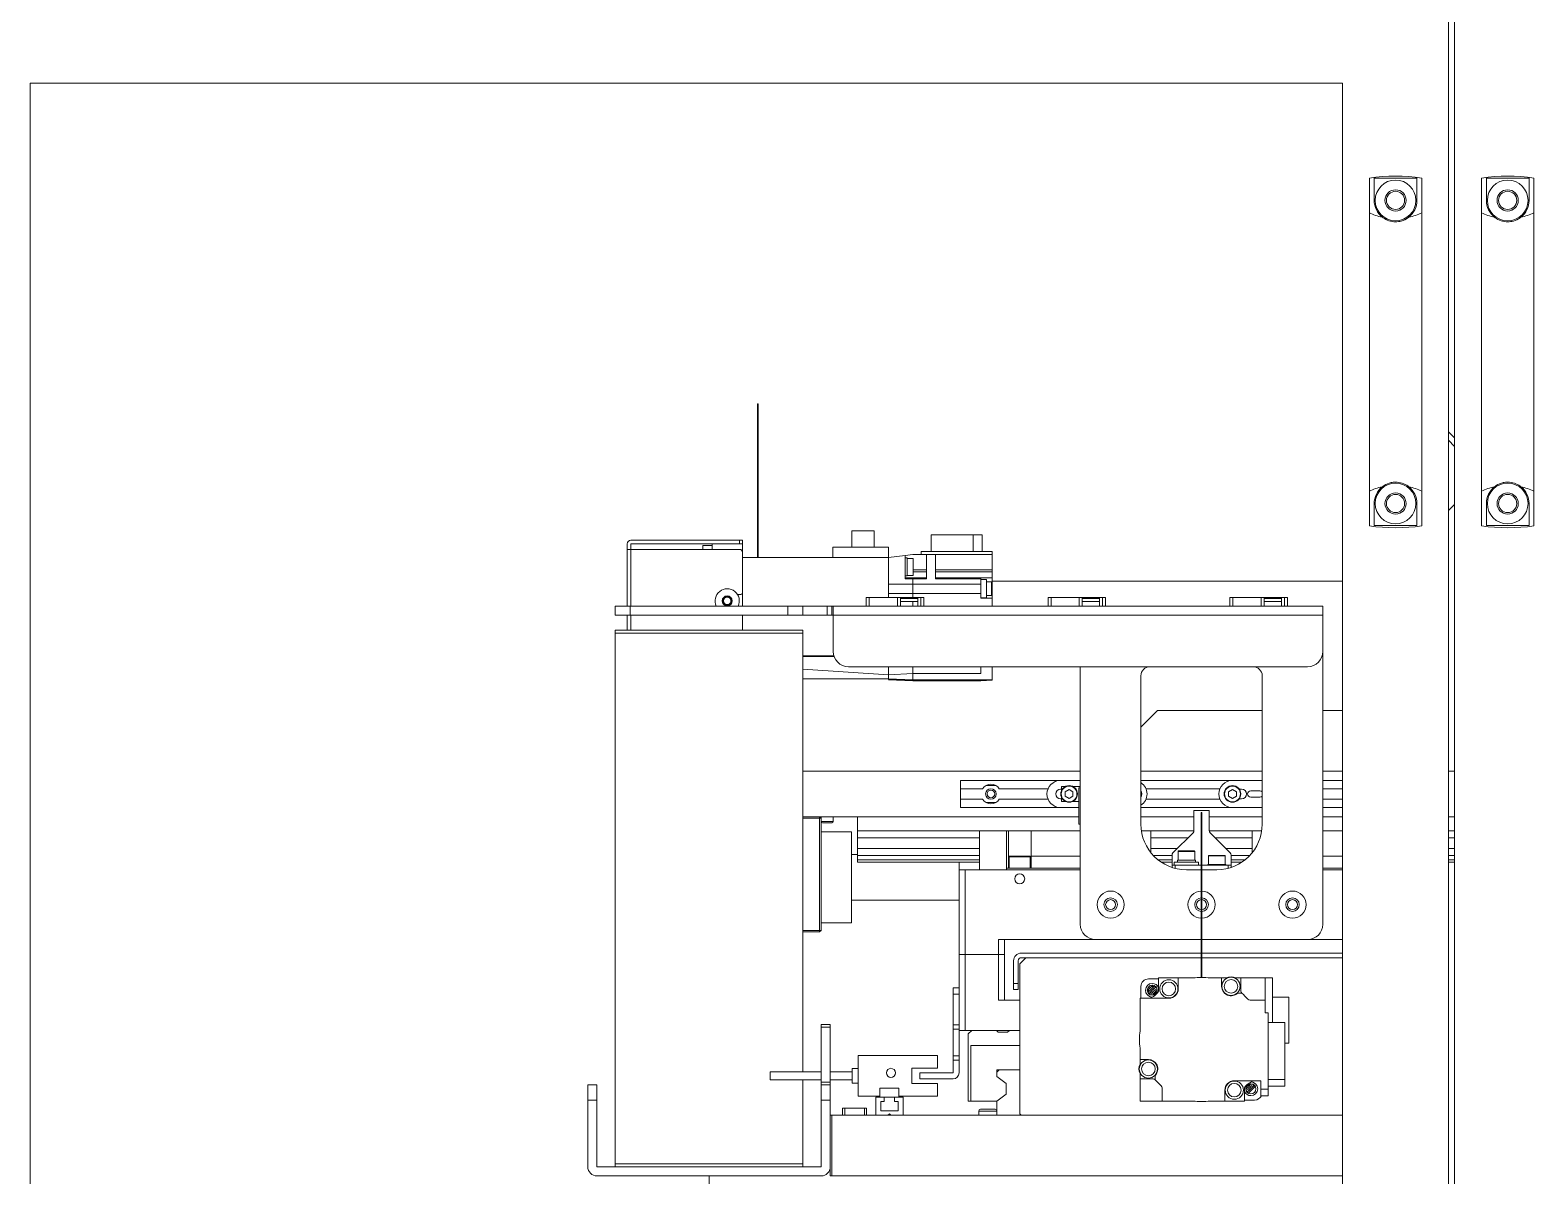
# Model space of a CAD drawing. Header units: millimetres. Extents: x 169 to 14583, y -399 to 10804.
# Drawn here: x 7627.3 to 8123.4, y 2200 to 2578 of the extents above; entities that cross this region are included whole.
import ezdxf

# ---------------------------------------------------------------- set-up
doc = ezdxf.new("R2010")
doc.units = ezdxf.units.MM
doc.header["$LTSCALE"] = 35

msp = doc.modelspace()

# ---------------------------------------------------------------- linework, layer by layer
at = {"color": 7, "linetype": 'Continuous', "lineweight": 18}
for p, q in [((8095.279, 1924.779), (8095.279, 3231.159)), ((8097.279, 3231.159), (8097.279, 1924.779)), ((7627.279, 2560.469), (8060.279, 2560.469)), ((7627.279, 2560.469), (7627.279, 1956.779)), ((8060.279, 1956.779), (8060.279, 2560.469)), ((8069.129, 2517.697), (8069.129, 2529.13)), ((8070.729, 2529.079), (8084.829, 2529.079)), ((8070.729, 2529.079), (8070.729, 2521.779)), ((8084.829, 2521.779), (8084.829, 2529.079)), ((8086.429, 2529.13), (8086.429, 2517.697)), ((8106.129, 2517.697), (8106.129, 2529.13)), ((8107.729, 2529.079), (8121.829, 2529.079)), ((8107.729, 2529.079), (8107.729, 2521.779)), ((8121.829, 2521.779), (8121.829, 2529.079)), ((8123.429, 2529.13), (8123.429, 2517.697)), ((8069.129, 2425.861), (8069.129, 2517.697)), ((8086.429, 2425.861), (8086.429, 2517.697)), ((8106.129, 2425.861), (8106.129, 2517.697)), ((8123.429, 2425.861), (8123.429, 2517.697)), ((7867.279, 2454.659), (7867.479, 2454.659)), ((7867.279, 2454.159), (7867.279, 2454.659)), ((7867.479, 2454.159), (7867.279, 2454.159)), ((7867.279, 2454.159), (7867.279, 2438.402)), ((7867.479, 2454.659), (7867.479, 2454.159)), ((7867.479, 2454.159), (7867.479, 2438.402)), ((8097.279, 2443.459), (8095.279, 2445.459)), ((8095.279, 2442.631), (8097.279, 2440.631)), ((7867.279, 2438.402), (7867.479, 2438.402)), ((7867.279, 2438.048), (7867.279, 2438.402)), ((7867.479, 2438.048), (7867.279, 2438.048)), ((7867.279, 2438.048), (7867.279, 2410.992)), ((7867.479, 2438.402), (7867.479, 2438.048)), ((7867.479, 2438.048), (7867.479, 2410.992)), ((8069.129, 2414.428), (8069.129, 2425.861)), ((8070.729, 2421.779), (8070.729, 2414.479)), ((8084.829, 2414.479), (8084.829, 2421.779)), ((8086.429, 2425.861), (8086.429, 2414.428)), ((8097.279, 2421.459), (8095.279, 2419.459)), ((8106.129, 2414.428), (8106.129, 2425.861)), ((8107.729, 2421.779), (8107.729, 2414.479)), ((8121.829, 2414.479), (8121.829, 2421.779)), ((8123.429, 2425.861), (8123.429, 2414.428)), ((7898.354, 2412.764), (7905.804, 2412.764)), ((7898.354, 2407.364), (7898.354, 2412.764)), ((7905.804, 2412.764), (7905.804, 2407.364)), ((7924.579, 2405.964), (7924.579, 2411.464)), ((7924.579, 2411.464), (7938.406, 2411.464)), ((7938.406, 2405.964), (7938.406, 2411.464)), ((7938.406, 2411.464), (7941.379, 2411.464)), ((7941.379, 2411.464), (7941.379, 2405.964)), ((8070.729, 2414.479), (8084.829, 2414.479)), ((8107.729, 2414.479), (8121.829, 2414.479)), ((7824.279, 2406.659), (7824.279, 2408.459)), ((7824.279, 2387.959), (7824.279, 2406.659)), ((7824.279, 2406.659), (7825.479, 2406.659)), ((7825.479, 2409.659), (7861.279, 2409.659)), ((7825.479, 2408.459), (7861.279, 2408.459)), ((7825.479, 2408.459), (7825.479, 2406.659)), ((7825.479, 2406.659), (7861.279, 2406.659)), ((7825.479, 2406.659), (7825.479, 2387.959)), ((7849.279, 2407.964), (7852.279, 2407.964)), ((7849.279, 2406.659), (7849.279, 2407.964)), ((7852.279, 2406.659), (7852.279, 2408.459)), ((7861.279, 2408.459), (7861.279, 2409.659)), ((7861.279, 2409.659), (7862.279, 2409.659)), ((7861.879, 2408.459), (7861.279, 2408.459)), ((7861.879, 2408.459), (7862.279, 2408.459)), ((7862.279, 2406.459), (7861.879, 2406.459)), ((7862.279, 2409.659), (7862.279, 2408.459)), ((7862.279, 2408.459), (7862.279, 2406.459)), ((7862.279, 2405.659), (7862.279, 2406.459)), ((7867.479, 2410.992), (7867.279, 2410.992)), ((7867.279, 2410.683), (7867.279, 2410.992)), ((7867.479, 2410.683), (7867.279, 2410.683)), ((7867.279, 2410.683), (7867.279, 2403.964)), ((7867.479, 2410.992), (7867.479, 2410.683)), ((7867.479, 2410.683), (7867.479, 2403.964)), ((7892.179, 2403.964), (7892.179, 2407.364)), ((7910.479, 2407.364), (7892.179, 2407.364)), ((7910.479, 2407.364), (7910.479, 2403.964)), ((7862.279, 2392.259), (7862.279, 2405.659)), ((7892.179, 2403.964), (7862.279, 2403.964)), ((7910.479, 2403.964), (7892.179, 2403.964)), ((7915.979, 2404.652), (7910.479, 2403.964)), ((7910.479, 2403.964), (7910.479, 2395.224)), ((7918.479, 2404.964), (7915.979, 2404.652)), ((7915.979, 2404.652), (7915.979, 2396.964)), ((7916.679, 2403.814), (7915.979, 2403.814)), ((7916.679, 2400.864), (7916.679, 2403.814)), ((7918.679, 2403.664), (7916.679, 2403.664)), ((7922.979, 2404.964), (7918.479, 2404.964)), ((7918.679, 2400.864), (7918.679, 2403.664)), ((7921.279, 2404.964), (7921.279, 2405.964)), ((7944.679, 2405.964), (7921.279, 2405.964)), ((7922.979, 2396.964), (7922.979, 2404.964)), ((7925.979, 2404.964), (7922.979, 2404.964)), ((7925.979, 2404.964), (7925.979, 2396.964)), ((7944.679, 2404.964), (7925.979, 2404.964)), ((7944.679, 2405.964), (7944.679, 2404.964)), ((7944.679, 2399.95), (7944.679, 2404.964)), ((7915.979, 2397.914), (7916.679, 2397.914)), ((7915.979, 2397.305), (7922.979, 2397.305)), ((7915.979, 2396.964), (7918.479, 2396.964)), ((7916.679, 2397.914), (7916.679, 2400.864)), ((7916.679, 2398.064), (7918.679, 2398.064)), ((7918.479, 2396.964), (7918.479, 2395.224)), ((7922.979, 2396.964), (7918.479, 2396.964)), ((7918.679, 2398.064), (7918.679, 2400.864)), ((7922.979, 2399.95), (7918.679, 2399.95)), ((7922.979, 2399.198), (7918.679, 2399.198)), ((7944.679, 2399.95), (7925.979, 2399.95)), ((7944.679, 2399.198), (7925.979, 2399.198)), ((7925.979, 2397.305), (7940.979, 2397.305)), ((7925.979, 2396.964), (7940.979, 2396.964)), ((7940.979, 2397.305), (7940.979, 2397.233)), ((7940.979, 2397.233), (7940.979, 2396.964)), ((7940.979, 2397.229), (7944.679, 2397.229)), ((7940.979, 2396.964), (7940.979, 2395.224)), ((7942.779, 2396.684), (7940.979, 2396.684)), ((7942.779, 2393.684), (7942.779, 2396.684)), ((7944.679, 2399.95), (7944.679, 2399.198)), ((7944.679, 2397.229), (7944.679, 2399.198)), ((7944.679, 2397.229), (7944.679, 2395.831)), ((7860.683, 2391.759), (7861.779, 2391.759)), ((7862.279, 2387.959), (7862.279, 2392.259)), ((7918.479, 2395.224), (7910.479, 2395.224)), ((7910.479, 2392.145), (7918.479, 2392.145)), ((7910.479, 2392.145), (7910.479, 2390.759)), ((7940.979, 2395.224), (7918.479, 2395.224)), ((7918.479, 2392.145), (7940.979, 2392.145)), ((7918.479, 2392.145), (7918.479, 2390.759)), ((7940.979, 2392.145), (7940.979, 2395.224)), ((7940.979, 2392.145), (7940.979, 2390.584)), ((7944.479, 2395.934), (7942.779, 2395.934)), ((7942.779, 2390.684), (7942.779, 2393.684)), ((7944.479, 2393.684), (7944.479, 2395.934)), ((7944.479, 2395.831), (7944.679, 2395.831)), ((7944.479, 2391.434), (7944.479, 2393.684)), ((7944.679, 2396.159), (8060.279, 2396.159)), ((7944.679, 2390.584), (7944.679, 2395.831)), ((7820.279, 2384.959), (7820.279, 2387.959)), ((7820.279, 2387.959), (7825.279, 2387.959)), ((7825.279, 2387.959), (7825.279, 2384.959)), ((7825.279, 2387.959), (7877.279, 2387.959)), ((7855.835, 2389.659), (7856.557, 2390.909)), ((7855.835, 2389.659), (7856.557, 2388.409)), ((7858.722, 2389.659), (7858, 2390.909)), ((7858.722, 2389.659), (7858, 2388.409)), ((7877.279, 2384.959), (7877.279, 2387.959)), ((7877.279, 2387.959), (7882.279, 2387.959)), ((7882.279, 2387.959), (7882.279, 2384.959)), ((7882.279, 2387.959), (7890.279, 2387.959)), ((7890.279, 2387.959), (7890.279, 2384.959)), ((7890.279, 2387.959), (7891.779, 2387.959)), ((7891.779, 2387.959), (7891.779, 2384.959)), ((7891.779, 2387.959), (7892.279, 2387.959)), ((7892.279, 2384.959), (7892.279, 2387.959)), ((7892.279, 2387.959), (8053.779, 2387.959)), ((7903.129, 2390.759), (7903.129, 2387.959)), ((7904.129, 2390.759), (7903.129, 2390.759)), ((7904.129, 2390.759), (7904.129, 2387.959)), ((7913.429, 2390.759), (7904.129, 2390.759)), ((7913.429, 2390.759), (7913.429, 2387.959)), ((7914.429, 2390.759), (7913.429, 2390.759)), ((7914.429, 2390.759), (7914.429, 2390.459)), ((7920.129, 2390.759), (7914.429, 2390.759)), ((7914.429, 2390.459), (7914.429, 2387.959)), ((7914.429, 2390.459), (7920.129, 2390.459)), ((7920.129, 2389.459), (7914.429, 2389.459)), ((7918.479, 2389.459), (7918.479, 2387.959)), ((7920.129, 2387.959), (7920.129, 2390.759)), ((7920.129, 2390.759), (7921.129, 2390.759)), ((7921.129, 2390.759), (7921.129, 2387.959)), ((7921.129, 2390.759), (7922.129, 2390.759)), ((7922.129, 2390.759), (7922.129, 2387.959)), ((7940.979, 2390.684), (7942.779, 2390.684)), ((7944.679, 2390.584), (7940.979, 2390.584)), ((7942.779, 2391.434), (7944.479, 2391.434)), ((7944.679, 2387.959), (7944.679, 2390.584)), ((7963.129, 2390.759), (7963.129, 2387.959)), ((7964.129, 2390.759), (7963.129, 2390.759)), ((7964.129, 2390.759), (7964.129, 2387.959)), ((7973.429, 2390.759), (7964.129, 2390.759)), ((7973.429, 2390.759), (7973.429, 2387.959)), ((7974.429, 2390.759), (7973.429, 2390.759)), ((7974.429, 2390.759), (7974.429, 2390.459)), ((7980.129, 2390.759), (7974.429, 2390.759)), ((7974.429, 2390.459), (7974.429, 2387.959)), ((7974.429, 2390.459), (7980.129, 2390.459)), ((7980.129, 2389.459), (7974.429, 2389.459)), ((7980.129, 2387.959), (7980.129, 2390.759)), ((7980.129, 2390.759), (7981.129, 2390.759)), ((7981.129, 2390.759), (7981.129, 2387.959)), ((7981.129, 2390.759), (7982.129, 2390.759)), ((7982.129, 2390.759), (7982.129, 2387.959)), ((8023.129, 2390.759), (8023.129, 2387.959)), ((8024.129, 2390.759), (8023.129, 2390.759)), ((8024.129, 2390.759), (8024.129, 2387.959)), ((8033.429, 2390.759), (8024.129, 2390.759)), ((8033.429, 2390.759), (8033.429, 2387.959)), ((8034.429, 2390.759), (8033.429, 2390.759)), ((8034.429, 2390.759), (8034.429, 2390.459)), ((8040.129, 2390.759), (8034.429, 2390.759)), ((8034.429, 2390.459), (8034.429, 2387.959)), ((8034.429, 2390.459), (8040.129, 2390.459)), ((8040.129, 2389.459), (8034.429, 2389.459)), ((8040.129, 2387.959), (8040.129, 2390.759)), ((8040.129, 2390.759), (8041.129, 2390.759)), ((8041.129, 2390.759), (8041.129, 2387.959)), ((8041.129, 2390.759), (8042.129, 2390.759)), ((8042.129, 2390.759), (8042.129, 2387.959)), ((8053.779, 2387.959), (8053.779, 2384.959)), ((7825.279, 2384.959), (7820.279, 2384.959)), ((7824.279, 2379.959), (7824.279, 2384.959)), ((7825.279, 2384.959), (7877.279, 2384.959)), ((7825.479, 2384.959), (7825.479, 2379.959)), ((7862.279, 2379.959), (7862.279, 2384.959)), ((7882.279, 2384.959), (7877.279, 2384.959)), ((7890.279, 2384.959), (7882.279, 2384.959)), ((7890.279, 2384.959), (7891.779, 2384.959)), ((7891.779, 2384.959), (7892.279, 2384.959)), ((8053.779, 2384.959), (7892.279, 2384.959)), ((7892.279, 2384.959), (7892.279, 2372.959)), ((8053.779, 2384.959), (8053.779, 2372.959)), ((7882.279, 2379.959), (7820.279, 2379.959)), ((7820.279, 2379.959), (7820.279, 2378.959)), ((7882.279, 2378.959), (7820.279, 2378.959)), ((7820.279, 2378.959), (7820.279, 2203.959)), ((7882.279, 2379.959), (7882.279, 2378.959)), ((7882.279, 2378.959), (7882.279, 2234.309)), ((8053.779, 2282.959), (8053.779, 2372.959)), ((7892.501, 2371.486), (7882.279, 2371.557)), ((7892.54, 2371.363), (7882.279, 2371.363)), ((7882.279, 2367.189), (7910.479, 2365.261)), ((7897.279, 2367.959), (8048.779, 2367.959)), ((7940.979, 2365.756), (7940.979, 2367.959)), ((7944.679, 2363.664), (7944.679, 2367.959)), ((7973.779, 2282.959), (7973.779, 2367.959)), ((7910.479, 2363.964), (7882.279, 2363.964)), ((7910.477, 2363.564), (7918.48, 2363.264)), ((7910.479, 2365.256), (7918.479, 2365.756)), ((7910.479, 2363.964), (7910.479, 2365.256)), ((7918.479, 2363.664), (7910.479, 2363.964)), ((7910.479, 2363.765), (7918.479, 2363.465)), ((7918.479, 2365.756), (7940.979, 2365.756)), ((7918.479, 2365.756), (7918.479, 2363.664)), ((7944.679, 2363.664), (7918.479, 2363.664)), ((7918.479, 2363.464), (7944.679, 2363.464)), ((7918.479, 2363.264), (7940.979, 2363.264)), ((7940.979, 2363.264), (7940.979, 2363.464)), ((7940.979, 2363.428), (7942.779, 2363.428)), ((7942.779, 2363.428), (7942.779, 2363.464)), ((7944.679, 2363.464), (7944.679, 2363.664)), ((7993.779, 2315.959), (7993.779, 2364.959)), ((8033.779, 2364.959), (8033.779, 2315.959)), ((7999.279, 2353.459), (7993.779, 2347.959)), ((7999.279, 2353.459), (8033.779, 2353.459)), ((8053.779, 2353.459), (8059.279, 2353.459)), ((8060.279, 2353.476), (8059.279, 2353.459)), ((7973.779, 2333.459), (7882.279, 2333.459)), ((8033.779, 2333.459), (7993.779, 2333.459)), ((8060.279, 2333.459), (8053.779, 2333.459)), ((8097.279, 2333.459), (8095.279, 2333.459)), ((7934.279, 2327.659), (7934.279, 2330.459)), ((7934.279, 2330.459), (7967.279, 2330.459)), ((7934.279, 2327.659), (7941.509, 2327.659)), ((7934.279, 2324.259), (7934.279, 2327.659)), ((7942.717, 2328.809), (7945.841, 2328.809)), ((7947.049, 2327.659), (7963.112, 2327.659)), ((7967.279, 2330.459), (7973.779, 2330.459)), ((7967.279, 2327.559), (7967.579, 2327.559)), ((7967.579, 2327.105), (7967.579, 2328.459)), ((7968.933, 2328.459), (7967.579, 2328.459)), ((7968.799, 2326.698), (7970.079, 2327.437)), ((7970.079, 2327.437), (7971.359, 2326.698)), ((7973.779, 2328.459), (7971.224, 2328.459)), ((7973.279, 2327.959), (7973.779, 2327.959)), ((7973.279, 2327.959), (7973.279, 2315.959)), ((7993.779, 2330.459), (8023.979, 2330.459)), ((7995.445, 2327.659), (8019.812, 2327.659)), ((8022.699, 2326.698), (8023.979, 2327.437)), ((8023.979, 2330.459), (8033.779, 2330.459)), ((8023.979, 2327.437), (8025.259, 2326.698)), ((8026.215, 2327.559), (8026.979, 2327.559)), ((8029.979, 2327.009), (8032.979, 2327.009)), ((8053.779, 2330.459), (8060.279, 2330.459)), ((8053.779, 2327.659), (8060.279, 2327.659)), ((7934.279, 2321.459), (7934.279, 2324.259)), ((7934.279, 2324.259), (7941.509, 2324.259)), ((7945.841, 2323.109), (7942.717, 2323.109)), ((7947.049, 2324.259), (7963.112, 2324.259)), ((7967.579, 2324.359), (7967.279, 2324.359)), ((7967.579, 2323.459), (7967.579, 2324.813)), ((7968.933, 2323.459), (7967.579, 2323.459)), ((7968.799, 2326.698), (7968.799, 2325.22)), ((7970.079, 2324.481), (7968.799, 2325.22)), ((7970.079, 2324.481), (7971.359, 2325.22)), ((7973.279, 2323.459), (7971.224, 2323.459)), ((7971.359, 2325.22), (7971.359, 2326.698)), ((7995.445, 2324.259), (8019.812, 2324.259)), ((8022.699, 2326.698), (8022.699, 2325.22)), ((8023.979, 2324.481), (8022.699, 2325.22)), ((8023.979, 2324.481), (8025.259, 2325.22)), ((8025.259, 2325.22), (8025.259, 2326.698)), ((8026.979, 2324.359), (8026.215, 2324.359)), ((8032.979, 2324.909), (8029.979, 2324.909)), ((8053.779, 2324.259), (8060.279, 2324.259)), ((7973.279, 2318.459), (7882.279, 2318.459)), ((7882.279, 2317.959), (7887.779, 2317.959)), ((7887.779, 2318.459), (7888.279, 2317.959)), ((7887.779, 2318.459), (7887.779, 2317.959)), ((7887.779, 2317.959), (7887.779, 2280.959)), ((7888.279, 2317.959), (7887.779, 2317.959)), ((7888.279, 2318.459), (7888.279, 2317.959)), ((7888.279, 2317.959), (7888.279, 2280.959)), ((7892.279, 2316.859), (7892.279, 2318.459)), ((7973.279, 2318.459), (7900.279, 2318.459)), ((7900.279, 2318.459), (7900.279, 2313.759)), ((7934.279, 2321.459), (7967.279, 2321.459)), ((7973.279, 2321.459), (7967.279, 2321.459)), ((7993.779, 2321.459), (8023.979, 2321.459)), ((8011.279, 2318.459), (7993.779, 2318.459)), ((8011.279, 2313.873), (8011.279, 2320.459)), ((8016.279, 2320.459), (8011.279, 2320.459)), ((8013.679, 2319.89), (8013.879, 2319.89)), ((8013.679, 2319.39), (8013.679, 2319.89)), ((8013.879, 2319.39), (8013.679, 2319.39)), ((8013.679, 2300.39), (8013.679, 2319.39)), ((8013.879, 2319.89), (8013.879, 2319.39)), ((8013.879, 2300.39), (8013.879, 2319.39)), ((8016.279, 2320.459), (8016.279, 2313.873)), ((8033.779, 2318.459), (8016.279, 2318.459)), ((8033.779, 2321.459), (8023.979, 2321.459)), ((8053.779, 2321.459), (8060.279, 2321.459)), ((8060.279, 2318.459), (8053.779, 2318.459)), ((8097.279, 2318.459), (8095.279, 2318.459)), ((7888.279, 2316.859), (7892.279, 2316.859)), ((7898.279, 2313.459), (7888.279, 2313.459)), ((7891.879, 2316.459), (7888.679, 2316.459)), ((7898.279, 2283.459), (7898.279, 2313.459)), ((7940.479, 2313.759), (7900.279, 2313.759)), ((7900.279, 2313.759), (7900.279, 2311.509)), ((7940.479, 2313.759), (7940.479, 2300.959)), ((7949.379, 2313.759), (7940.479, 2313.759)), ((7950.029, 2313.759), (7949.379, 2313.759)), ((7949.379, 2313.759), (7949.379, 2301.459)), ((7950.029, 2301.459), (7950.029, 2313.759)), ((7957.529, 2313.759), (7950.029, 2313.759)), ((7973.779, 2313.759), (7957.529, 2313.759)), ((7957.529, 2313.759), (7957.529, 2305.459)), ((7973.279, 2315.959), (7973.779, 2315.959)), ((7997.079, 2313.759), (7993.941, 2313.759)), ((8011.272, 2313.759), (7997.079, 2313.759)), ((7997.079, 2313.759), (7997.079, 2306.572)), ((8004.322, 2306.502), (8010.986, 2313.166)), ((8030.479, 2313.759), (8016.285, 2313.759)), ((8016.572, 2313.166), (8023.236, 2306.502)), ((8030.479, 2313.759), (8030.479, 2306.572)), ((8033.616, 2313.759), (8030.479, 2313.759)), ((8060.279, 2313.759), (8053.779, 2313.759)), ((8097.279, 2313.759), (8095.279, 2313.759)), ((7940.479, 2311.509), (7900.279, 2311.509)), ((7900.279, 2311.509), (7900.279, 2307.959)), ((7940.479, 2307.959), (7900.279, 2307.959)), ((7900.279, 2307.959), (7900.279, 2305.709)), ((8009.329, 2311.509), (7997.079, 2311.509)), ((8005.779, 2307.959), (7997.079, 2307.959)), ((8006.179, 2307.159), (8008.779, 2307.159)), ((8008.779, 2307.159), (8011.379, 2307.159)), ((8030.479, 2311.509), (8018.229, 2311.509)), ((8030.479, 2307.959), (8021.779, 2307.959)), ((8097.279, 2311.509), (8095.279, 2311.509)), ((8097.279, 2307.959), (8095.279, 2307.959)), ((7900.279, 2305.959), (7898.279, 2305.959)), ((7940.479, 2305.709), (7900.279, 2305.709)), ((7900.279, 2305.709), (7900.279, 2304.209)), ((7940.479, 2304.209), (7900.279, 2304.209)), ((7900.279, 2304.209), (7900.279, 2303.459)), ((7940.479, 2303.459), (7900.279, 2303.459)), ((7933.779, 2300.959), (7933.779, 2303.459)), ((7950.279, 2305.259), (7950.279, 2301.459)), ((7953.779, 2305.259), (7950.279, 2305.259)), ((7950.479, 2305.459), (7953.779, 2305.459)), ((7953.779, 2305.459), (7957.079, 2305.459)), ((7957.279, 2305.259), (7953.779, 2305.259)), ((7957.279, 2301.459), (7957.279, 2305.259)), ((7973.779, 2305.459), (7957.529, 2305.459)), ((7957.529, 2301.459), (7957.529, 2305.459)), ((8004.029, 2305.709), (7997.827, 2305.709)), ((8004.029, 2304.209), (7999.455, 2304.209)), ((8004.029, 2303.459), (8000.487, 2303.459)), ((8004.029, 2302.459), (8004.029, 2305.795)), ((8004.029, 2301.731), (8004.029, 2302.459)), ((8004.029, 2302.459), (8005.029, 2302.459)), ((8004.779, 2303.459), (8004.779, 2302.459)), ((8012.779, 2303.459), (8004.779, 2303.459)), ((8013.679, 2302.459), (8005.029, 2302.459)), ((8005.029, 2302.459), (8005.029, 2301.435)), ((8005.829, 2304.159), (8005.829, 2303.459)), ((8011.729, 2304.159), (8005.829, 2304.159)), ((8006.029, 2307.009), (8006.029, 2304.159)), ((8008.779, 2307.009), (8006.029, 2307.009)), ((8011.529, 2307.009), (8008.779, 2307.009)), ((8011.529, 2304.159), (8011.529, 2307.009)), ((8011.729, 2303.459), (8011.729, 2304.159)), ((8012.779, 2302.459), (8012.779, 2303.459)), ((8022.529, 2302.459), (8013.879, 2302.459)), ((8015.829, 2302.659), (8015.829, 2302.459)), ((8021.729, 2302.659), (8015.829, 2302.659)), ((8016.029, 2305.509), (8016.029, 2302.659)), ((8018.779, 2305.509), (8016.029, 2305.509)), ((8016.179, 2305.659), (8018.779, 2305.659)), ((8018.779, 2305.659), (8021.379, 2305.659)), ((8021.529, 2305.509), (8018.779, 2305.509)), ((8021.529, 2302.659), (8021.529, 2305.509)), ((8021.729, 2302.459), (8021.729, 2302.659)), ((8022.529, 2302.459), (8023.529, 2302.459)), ((8022.529, 2301.435), (8022.529, 2302.459)), ((8023.529, 2302.459), (8023.529, 2305.795)), ((8029.73, 2305.709), (8023.529, 2305.709)), ((8028.103, 2304.209), (8023.529, 2304.209)), ((8027.07, 2303.459), (8023.529, 2303.459)), ((8023.529, 2302.459), (8023.529, 2301.731)), ((8060.279, 2305.459), (8053.779, 2305.459)), ((8097.279, 2305.709), (8095.279, 2305.709)), ((8097.279, 2304.209), (8095.279, 2304.209)), ((8097.279, 2303.459), (8095.279, 2303.459)), ((7933.779, 2272.959), (7933.779, 2300.959)), ((7933.779, 2300.959), (7935.779, 2300.959)), ((7935.779, 2300.959), (7935.779, 2272.959)), ((7935.779, 2300.959), (7973.779, 2300.959)), ((7949.379, 2301.459), (7949.379, 2300.959)), ((7949.379, 2301.459), (7973.779, 2301.459)), ((8013.679, 2300.959), (8008.779, 2300.959)), ((8013.679, 2300.39), (8013.879, 2300.39)), ((8013.679, 2299.89), (8013.679, 2300.39)), ((8013.879, 2299.89), (8013.679, 2299.89)), ((8013.679, 2299.744), (8013.679, 2299.89)), ((8013.879, 2299.744), (8013.679, 2299.744)), ((8013.679, 2271.656), (8013.679, 2299.744)), ((8018.779, 2300.959), (8013.879, 2300.959)), ((8013.879, 2300.39), (8013.879, 2299.89)), ((8013.879, 2299.89), (8013.879, 2299.744)), ((8013.879, 2271.656), (8013.879, 2299.744)), ((8053.779, 2301.459), (8060.279, 2301.459)), ((8053.779, 2300.959), (8060.279, 2300.959)), ((7898.279, 2290.959), (7933.779, 2290.959)), ((7888.279, 2283.459), (7898.279, 2283.459)), ((7887.779, 2280.959), (7882.279, 2280.959)), ((7882.279, 2280.459), (7887.779, 2280.459)), ((7887.779, 2280.959), (7887.779, 2280.459)), ((7887.779, 2280.959), (7888.279, 2280.959)), ((7888.279, 2280.959), (7887.779, 2280.459)), ((7978.779, 2277.959), (7946.779, 2277.959)), ((7946.779, 2272.959), (7946.779, 2277.959)), ((7948.779, 2277.959), (7948.779, 2272.959)), ((7978.779, 2277.959), (8013.679, 2277.959)), ((8013.879, 2277.959), (8048.779, 2277.959)), ((8060.279, 2277.959), (8048.779, 2277.959)), ((7935.779, 2272.959), (7933.779, 2272.959)), ((7933.779, 2247.959), (7933.779, 2272.959)), ((7935.779, 2272.959), (7946.779, 2272.959)), ((7935.779, 2272.959), (7935.779, 2247.959)), ((7948.779, 2272.959), (7946.779, 2272.959)), ((7946.779, 2257.959), (7946.779, 2272.959)), ((7948.779, 2272.959), (7948.779, 2257.959)), ((8013.679, 2273.459), (7954.279, 2273.459)), ((8060.279, 2273.459), (8013.879, 2273.459)), ((7951.779, 2270.959), (7951.779, 2263.459)), ((7953.279, 2270.959), (7953.279, 2263.459)), ((7955.779, 2271.959), (7953.779, 2269.959)), ((7953.779, 2220.459), (7953.779, 2269.959)), ((8013.679, 2271.959), (7954.279, 2271.959)), ((7955.779, 2271.959), (8013.679, 2271.959)), ((8013.679, 2271.656), (8013.879, 2271.656)), ((8013.679, 2270.949), (8013.679, 2271.656)), ((8013.879, 2270.949), (8013.679, 2270.949)), ((8013.679, 2270.064), (8013.679, 2270.949)), ((8013.679, 2270.064), (8013.879, 2270.064)), ((8013.679, 2269.249), (8013.679, 2270.064)), ((8013.879, 2269.249), (8013.679, 2269.249)), ((8013.679, 2265.459), (8013.679, 2269.249)), ((8060.279, 2271.959), (8013.879, 2271.959)), ((8013.879, 2271.656), (8013.879, 2270.949)), ((8013.879, 2270.064), (8013.879, 2270.949)), ((8013.879, 2270.064), (8013.879, 2269.249)), ((8013.879, 2265.459), (8013.879, 2269.249)), ((7951.779, 2263.459), (7953.279, 2263.459)), ((7951.779, 2261.459), (7951.779, 2263.459)), ((7953.279, 2263.459), (7953.279, 2261.459)), ((7993.779, 2258.567), (7993.779, 2262.459)), ((7999.579, 2264.959), (7996.279, 2264.959)), ((7996.279, 2261.459), (7997.279, 2262.459)), ((7997.684, 2262.864), (7997.279, 2262.459)), ((7998.094, 2262.459), (7997.279, 2262.459)), ((7999.579, 2260.91), (7999.579, 2265.259)), ((7999.579, 2265.259), (7999.581, 2265.259)), ((7999.581, 2260.913), (7999.581, 2265.259)), ((8006.079, 2265.259), (7999.581, 2265.259)), ((8006.079, 2261.667), (8006.079, 2265.259)), ((8006.079, 2265.259), (8010.922, 2265.259)), ((8016.635, 2265.259), (8020.399, 2265.259)), ((8020.399, 2265.259), (8020.399, 2262.495)), ((8021.959, 2265.259), (8020.399, 2265.259)), ((8026.779, 2265.259), (8025.039, 2265.259)), ((8026.779, 2265.259), (8026.779, 2260.945)), ((8034.779, 2265.259), (8026.779, 2265.259)), ((8034.779, 2257.959), (8034.779, 2265.259)), ((8037.179, 2265.259), (8034.779, 2265.259)), ((8037.179, 2250.537), (8037.179, 2265.259)), ((7931.779, 2261.959), (7933.779, 2261.959)), ((7931.779, 2259.959), (7931.779, 2261.959)), ((7933.779, 2259.959), (7931.779, 2259.959)), ((7931.779, 2249.787), (7931.779, 2259.959)), ((7946.779, 2257.959), (7953.779, 2257.959)), ((7953.279, 2261.459), (7951.779, 2261.459)), ((7993.479, 2247.816), (7993.479, 2258.567)), ((7993.479, 2258.567), (8002.979, 2258.567)), ((7996.279, 2261.459), (7995.874, 2261.054)), ((7996.779, 2261.959), (7996.039, 2261.959)), ((7996.279, 2261.459), (7996.279, 2260.643)), ((8027.044, 2260.259), (8025.646, 2260.259)), ((8029.765, 2257.959), (8034.779, 2257.959)), ((8034.779, 2257.959), (8034.779, 2253.759)), ((8042.579, 2258.909), (8037.179, 2258.909)), ((8042.579, 2258.909), (8042.579, 2243.809)), ((8035.779, 2253.759), (8034.779, 2253.759)), ((8035.779, 2253.759), (8035.779, 2228.547)), ((7888.279, 2249.959), (7891.279, 2249.959)), ((7888.279, 2249.08), (7888.279, 2249.959)), ((7891.279, 2249.08), (7888.279, 2249.08)), ((7888.279, 2230.838), (7888.279, 2249.08)), ((7891.279, 2249.959), (7891.279, 2249.08)), ((7891.279, 2230.838), (7891.279, 2249.08)), ((7931.779, 2249.787), (7933.779, 2249.787)), ((7931.779, 2248.373), (7931.779, 2249.787)), ((7933.779, 2248.373), (7931.779, 2248.373)), ((7931.779, 2239.545), (7931.779, 2248.373)), ((7933.779, 2239.545), (7933.779, 2247.959)), ((7935.779, 2247.959), (7933.779, 2247.959)), ((7953.779, 2247.959), (7935.779, 2247.959)), ((7937.944, 2247.959), (7936.779, 2246.794)), ((7946.129, 2247.959), (7946.711, 2247.376)), ((7949.796, 2247.376), (7950.379, 2247.959)), ((8035.779, 2250.537), (8041.279, 2250.537)), ((8041.279, 2250.537), (8041.279, 2231.771)), ((7936.779, 2224.659), (7936.779, 2246.794)), ((7937.629, 2242.994), (7953.779, 2242.994)), ((7937.629, 2224.659), (7937.629, 2242.994)), ((7946.711, 2247.376), (7949.796, 2247.376)), ((8042.579, 2243.809), (8041.279, 2243.809)), ((7900.479, 2239.659), (7900.479, 2226.259)), ((7926.679, 2239.659), (7900.479, 2239.659)), ((7926.679, 2235.459), (7926.679, 2239.659)), ((7931.779, 2239.545), (7933.779, 2239.545)), ((7931.779, 2238.131), (7931.779, 2239.545)), ((7933.779, 2238.131), (7931.779, 2238.131)), ((7931.779, 2233.959), (7931.779, 2238.131)), ((7933.779, 2239.545), (7933.779, 2238.131)), ((7933.779, 2233.959), (7933.779, 2238.131)), ((7993.479, 2238.339), (7993.479, 2242.102)), ((7996.243, 2238.339), (7993.479, 2238.339)), ((7993.479, 2236.778), (7993.479, 2238.339)), ((7888.279, 2234.309), (7871.479, 2234.309)), ((7871.479, 2234.309), (7871.479, 2231.609)), ((7898.479, 2234.309), (7891.279, 2234.309)), ((7900.479, 2235.359), (7898.479, 2235.359)), ((7898.479, 2235.359), (7898.479, 2230.559)), ((7926.679, 2235.459), (7918.179, 2235.459)), ((7918.179, 2235.459), (7918.179, 2230.459)), ((7920.779, 2233.959), (7920.779, 2231.959)), ((7931.779, 2233.959), (7920.779, 2233.959)), ((7947.029, 2234.959), (7946.279, 2234.959)), ((7946.279, 2234.959), (7946.279, 2234.209)), ((7946.279, 2234.209), (7947.029, 2234.959)), ((7946.279, 2232.709), (7946.279, 2234.209)), ((7949.279, 2230.459), (7946.279, 2232.709)), ((7947.029, 2234.959), (7953.779, 2234.959)), ((7993.479, 2231.959), (7993.479, 2233.699)), ((7998.479, 2231.693), (7998.479, 2233.091)), ((7811.279, 2229.959), (7814.279, 2229.959)), ((7811.279, 2224.959), (7811.279, 2229.959)), ((7814.279, 2224.959), (7814.279, 2229.959)), ((7871.479, 2231.609), (7888.279, 2231.609)), ((7882.279, 2231.609), (7882.279, 2203.959)), ((7888.279, 2230.838), (7891.279, 2230.838)), ((7888.279, 2229.959), (7888.279, 2230.838)), ((7888.279, 2229.959), (7891.279, 2229.959)), ((7888.279, 2229.959), (7888.279, 2224.959)), ((7891.279, 2231.609), (7898.479, 2231.609)), ((7891.279, 2230.838), (7891.279, 2229.959)), ((7891.279, 2229.959), (7891.279, 2224.959)), ((7898.479, 2230.559), (7900.479, 2230.559)), ((7913.879, 2228.959), (7907.679, 2228.959)), ((7907.679, 2228.959), (7907.679, 2225.959)), ((7913.879, 2225.959), (7913.879, 2228.959)), ((7918.179, 2230.459), (7926.679, 2230.459)), ((7920.779, 2231.959), (7931.779, 2231.959)), ((7926.679, 2226.259), (7926.679, 2230.459)), ((7949.279, 2226.909), (7949.279, 2230.459)), ((7997.792, 2231.959), (7993.479, 2231.959)), ((7993.479, 2224.659), (7993.479, 2231.959)), ((8000.779, 2224.659), (8000.779, 2228.973)), ((8021.479, 2228.251), (8021.479, 2224.659)), ((8033.279, 2231.351), (8024.579, 2231.351)), ((8027.977, 2229.005), (8027.977, 2224.659)), ((8027.979, 2224.659), (8027.979, 2229.008)), ((8033.279, 2228.547), (8033.279, 2231.351)), ((8035.779, 2228.547), (8033.279, 2228.547)), ((8033.279, 2226.359), (8033.279, 2228.547)), ((8041.279, 2231.771), (8035.779, 2231.771)), ((8035.779, 2229.581), (8041.279, 2229.581)), ((8035.779, 2226.359), (8035.779, 2228.547)), ((8041.279, 2229.581), (8041.279, 2231.771)), ((7814.279, 2224.959), (7811.279, 2224.959)), ((7811.279, 2224.959), (7811.279, 2202.959)), ((7814.279, 2224.959), (7814.279, 2202.959)), ((7888.279, 2202.959), (7888.279, 2224.959)), ((7891.279, 2224.959), (7888.279, 2224.959)), ((7891.279, 2202.959), (7891.279, 2224.959)), ((7900.479, 2226.259), (7907.679, 2226.259)), ((7906.279, 2225.959), (7906.279, 2219.959)), ((7909.079, 2225.959), (7906.279, 2225.959)), ((7907.929, 2224.459), (7909.079, 2224.459)), ((7907.929, 2221.459), (7907.929, 2224.459)), ((7909.079, 2224.459), (7909.079, 2225.959)), ((7909.079, 2225.959), (7912.479, 2225.959)), ((7912.479, 2225.959), (7912.479, 2224.459)), ((7915.279, 2225.959), (7912.479, 2225.959)), ((7912.479, 2224.459), (7913.629, 2224.459)), ((7913.629, 2224.459), (7913.629, 2221.459)), ((7913.879, 2226.259), (7926.679, 2226.259)), ((7915.279, 2219.959), (7915.279, 2225.959)), ((7937.629, 2224.659), (7936.779, 2224.659)), ((7946.279, 2224.659), (7937.629, 2224.659)), ((7946.279, 2224.659), (7949.279, 2226.909)), ((7946.279, 2219.959), (7946.279, 2224.659)), ((8000.779, 2224.659), (7993.479, 2224.659)), ((8010.922, 2224.659), (8000.779, 2224.659)), ((8021.479, 2224.659), (8016.635, 2224.659)), ((8027.977, 2224.659), (8021.479, 2224.659)), ((8027.979, 2224.659), (8027.977, 2224.659)), ((8031.279, 2224.959), (8027.979, 2224.959)), ((8033.279, 2226.359), (8035.779, 2226.359)), ((7891.279, 2219.959), (7891.779, 2219.959)), ((7891.779, 2219.959), (7891.779, 2199.959)), ((8060.279, 2219.959), (7891.779, 2219.959)), ((7895.279, 2222.359), (7895.279, 2219.959)), ((7895.279, 2222.359), (7896.029, 2222.359)), ((7896.029, 2222.359), (7896.029, 2219.959)), ((7902.529, 2222.359), (7896.029, 2222.359)), ((7902.529, 2219.959), (7902.529, 2222.359)), ((7902.529, 2222.359), (7903.279, 2222.359)), ((7903.279, 2222.359), (7903.279, 2219.959)), ((7913.629, 2221.459), (7907.929, 2221.459)), ((7910.279, 2219.959), (7910.779, 2220.459)), ((7910.779, 2220.459), (7911.279, 2219.959)), ((7940.279, 2221.359), (7940.279, 2219.959)), ((7946.279, 2221.359), (7940.279, 2221.359)), ((7940.879, 2221.959), (7945.679, 2221.959)), ((7953.779, 2220.459), (7954.279, 2219.959)), ((7814.279, 2202.959), (7888.279, 2202.959)), ((7882.279, 2203.959), (7820.279, 2203.959)), ((7820.279, 2202.959), (7820.279, 2203.959)), ((7882.279, 2202.959), (7882.279, 2203.959)), ((7891.279, 2199.959), (7891.279, 2202.959)), ((7814.279, 2199.959), (7888.279, 2199.959)), ((7851.279, 2096.159), (7851.279, 2199.959)), ((7891.779, 2199.959), (7891.279, 2199.959)), ((8060.279, 2199.959), (7891.779, 2199.959))]:
    msp.add_line(p, q, dxfattribs=at)
at = {"color": 7, "linetype": 'Continuous', "lineweight": 18, "flags": 128}
for points in [[(7998.056, 2259.664), (7998.395, 2260.116), (7999.074, 2260.682)], [(8029.501, 2230.254), (8029.163, 2229.802), (8028.483, 2229.236)]]:
    msp.add_lwpolyline(points, dxfattribs=at)
at = {"color": 7, "linetype": 'Continuous', "lineweight": 18}
for centre, radius in [((8077.779, 2521.779), 6.72), ((8114.779, 2521.779), 6.72), ((8077.779, 2521.779), 3.5), ((8077.779, 2521.779), 3), ((8114.779, 2521.779), 3.5), ((8114.779, 2521.779), 3), ((8077.779, 2421.779), 6.72), ((8114.779, 2421.779), 6.72), ((8077.779, 2421.779), 3.5), ((8077.779, 2421.779), 3), ((8114.779, 2421.779), 3.5), ((8114.779, 2421.779), 3), ((7857.279, 2389.659), 1.643), ((7857.279, 2389.659), 1.237), ((7944.279, 2325.959), 1.75), ((7944.279, 2325.959), 1.25), ((7970.079, 2325.959), 2.75), ((7970.079, 2325.959), 2.6), ((8023.979, 2325.959), 2.75), ((8023.979, 2325.959), 2.6), ((7953.779, 2297.959), 1.65), ((7983.779, 2289.459), 4.48), ((8043.779, 2289.459), 4.48), ((7983.779, 2289.459), 2.25), ((7983.779, 2289.459), 1.65), ((8043.779, 2289.459), 2.25), ((8043.779, 2289.459), 1.65), ((7997.515, 2261.222), 1.65), ((7911.279, 2233.959), 1.5), ((8030.042, 2228.695), 1.65)]:
    msp.add_circle(centre, radius, dxfattribs=at)
for centre, radius, start, end in [((8077.779, 2471.779), 58, 81.42303, 98.57697), ((8114.779, 2471.779), 58, 81.42303, 98.57697), ((8077.779, 2521.779), 7.05, 180, 231.98828), ((8077.779, 2521.779), 7.05, 308.01172, 0), ((8114.779, 2521.779), 7.05, 180, 231.98828), ((8114.779, 2521.779), 7.05, 308.01172, 0), ((8077.779, 2421.779), 7.05, 128.01172, 180), ((8077.779, 2421.779), 7.05, 0, 51.98828), ((8114.779, 2421.779), 7.05, 128.01172, 180), ((8114.779, 2421.779), 7.05, 0, 51.98828), ((8077.779, 2471.779), 58, 261.42303, 278.57697), ((8114.779, 2471.779), 58, 261.42303, 278.57697), ((7825.479, 2408.459), 1.2, 90, 180), ((7861.279, 2405.659), 1, 0, 90), ((7857.279, 2389.659), 4, 334.92988, 205.07012), ((7861.779, 2392.259), 0.5, 270, 0), ((7857.279, 2389.659), 1.443, 120, 180), ((7857.279, 2389.659), 1.443, 180, 240), ((7857.279, 2389.659), 1.443, 60, 120), ((7857.279, 2389.659), 1.443, 240, 300), ((7857.279, 2389.659), 1.443, 0, 60), ((7857.279, 2389.659), 1.443, 300, 0), ((7897.279, 2372.959), 5, 180, 270), ((8048.779, 2372.959), 5, 270, 0), ((7996.779, 2364.959), 3, 90, 180), ((8030.779, 2364.959), 3, 0, 90), ((7944.279, 2325.959), 3.25, 31.53887, 148.46113), ((7967.279, 2325.959), 4.5, 90, 270), ((7967.279, 2325.959), 1.6, 90, 270), ((7991.279, 2325.959), 4.5, 303.74899, 56.25101), ((7991.279, 2325.959), 2.75, 335.38002, 24.61998), ((8023.979, 2325.959), 4.5, 90, 270), ((8026.979, 2325.959), 1.6, 270, 90), ((8029.979, 2325.959), 1.05, 90, 270), ((8032.979, 2325.959), 1.05, 40.36759, 90), ((7944.279, 2325.959), 3.25, 211.53887, 328.46113), ((7991.279, 2325.959), 2.6, 344.05763, 15.94237), ((8032.979, 2325.959), 1.05, 270, 319.63241), ((7888.679, 2316.859), 0.4, 180, 270), ((7891.879, 2316.859), 0.4, 270, 0), ((8008.779, 2315.959), 15, 180, 270), ((8010.279, 2313.873), 1, 315, 0), ((8017.279, 2313.873), 1, 180, 225), ((8018.779, 2315.959), 15, 270, 0), ((8006.179, 2307.009), 0.15, 90, 180), ((8011.379, 2307.009), 0.15, 0, 90), ((7950.479, 2305.259), 0.2, 90, 180), ((7957.079, 2305.259), 0.2, 0, 90), ((8005.029, 2305.795), 1, 135, 180), ((8016.179, 2305.509), 0.15, 90, 180), ((8021.379, 2305.509), 0.15, 0, 90), ((8022.529, 2305.795), 1, 0, 45), ((8013.779, 2289.459), 4.48, 91.27903, 268.72097), ((8013.779, 2289.459), 4.48, 0, 88.72097), ((8013.779, 2289.459), 2.25, 92.54732, 267.45268), ((8013.779, 2289.459), 1.65, 93.4746, 266.5254), ((8013.779, 2289.459), 2.25, 0, 87.45268), ((8013.779, 2289.459), 1.65, 273.4746, 86.5254), ((8013.779, 2289.459), 4.48, 271.27903, 0), ((8013.779, 2289.459), 2.25, 272.54732, 0), ((7978.779, 2282.959), 5, 180, 270), ((8048.779, 2282.959), 5, 270, 0), ((7954.279, 2270.959), 2.5, 90, 180), ((7954.279, 2270.959), 1, 90, 180), ((7996.279, 2262.459), 2.5, 90, 180), ((7997.515, 2261.222), 2.25, 90, 268.60613), ((8013.779, 2244.959), 23.5, 131.12407, 138.87593), ((7997.515, 2261.222), 2.25, 23.49548, 90), ((8013.779, 2244.959), 23, 130.45908, 135), ((8002.979, 2261.667), 3, 90, 270), ((8002.979, 2261.667), 2.25, 90, 270), ((8002.979, 2261.667), 3, 270, 90), ((8002.979, 2261.667), 2.25, 270, 90), ((8013.779, 2244.959), 20.5, 81.99003, 98.00994), ((8023.499, 2262.495), 3.1, 180, 313.83555), ((8023.499, 2262.495), 3, 90, 270), ((8023.499, 2262.495), 2.25, 90, 270), ((8023.499, 2262.495), 3.164, 60.87651, 119.1235), ((8023.499, 2262.495), 3, 270, 90), ((8023.499, 2262.495), 2.25, 270, 90), ((7995.571, 2263.167), 4.6, 270, 330.66137), ((8013.779, 2244.959), 23, 135, 139.54092), ((8000.697, 2258.04), 4.5, 135, 156.12795), ((8000.697, 2258.04), 4, 113.64144, 156.35856), ((8000.697, 2258.04), 4.5, 113.87205, 135), ((8000.697, 2258.04), 3.5, 115.96464, 154.03536), ((8002.979, 2261.667), 3.1, 270, 0), ((8027.779, 2260.945), 1, 180, 223.05649), ((8013.779, 2244.959), 20.25, 41.21021, 49.07394), ((8027.779, 2260.945), 1, 223.05649, 228.78979), ((8029.765, 2258.959), 1, 221.21021, 270), ((8013.779, 2244.959), 20.5, 171.99006, 188.00997), ((7996.243, 2235.239), 3, 90, 270), ((7996.243, 2235.239), 3.1, 316.16445, 90), ((7996.243, 2235.239), 3, 270, 90), ((7931.779, 2233.959), 2, 270, 0), ((7996.243, 2235.239), 3.164, 150.87651, 209.12349), ((7996.243, 2235.239), 2.25, 90, 270), ((7996.243, 2235.239), 2.25, 270, 90), ((7997.792, 2230.959), 1, 46.94383, 90), ((8013.779, 2244.959), 20.25, 220.92606, 228.78979), ((7999.779, 2228.973), 1, 0, 48.78979), ((8024.579, 2228.251), 3.1, 90, 180), ((8024.579, 2228.251), 3, 90, 270), ((8024.579, 2228.251), 2.25, 90, 270), ((8024.579, 2228.251), 3, 270, 90), ((8024.579, 2228.251), 2.25, 270, 90), ((8031.987, 2226.751), 4.6, 90, 150.66137), ((8030.042, 2228.695), 2.25, 203.49548, 270), ((8026.86, 2231.877), 3.5, 295.96464, 334.03536), ((8026.86, 2231.877), 4, 293.64143, 336.35857), ((8026.86, 2231.877), 4.5, 293.87204, 315), ((8013.779, 2244.959), 23, 310.45908, 315), ((8013.779, 2244.959), 23.5, 311.12407, 318.87593), ((8030.042, 2228.695), 2.25, 270, 88.60612), ((8026.86, 2231.877), 4.5, 315, 336.12796), ((8013.779, 2244.959), 23, 315, 319.54092), ((8013.779, 2244.959), 20.5, 261.99005, 278.00986), ((8031.279, 2227.459), 2.5, 270, 333.89612), ((7940.879, 2221.359), 0.6, 90, 180), ((7945.679, 2221.359), 0.6, 0, 90), ((7814.279, 2202.959), 3, 180, 270), ((7888.279, 2202.959), 3, 270, 0)]:
    msp.add_arc(centre, radius, start, end, dxfattribs=at)
for centre, start_param, end_param in [((8077.779, 2526.278), 4.0977463, 4.4187507), ((8077.779, 2526.278), 5.0060272, 5.3270317), ((8114.779, 2526.278), 4.0977463, 4.4187507), ((8114.779, 2526.278), 5.0060272, 5.3270317), ((8077.779, 2417.28), 1.8644346, 2.185439), ((8077.779, 2417.28), 0.9561536, 1.2771581), ((8114.779, 2417.28), 1.8644346, 2.185439), ((8114.779, 2417.28), 0.9561536, 1.2771581)]:
    msp.add_ellipse(centre, major_axis=(15, 0), ratio=0.7002075, start_param=start_param, end_param=end_param, dxfattribs=at)
for points, knots in [([(8082.12, 2516.224), (8082.038, 2516.162), (8081.309, 2515.608), (8079.877, 2514.929), (8077.665, 2514.627), (8075.539, 2514.971), (8074.141, 2515.687), (8073.502, 2516.175), (8073.437, 2516.224)], [0, 0, 0, 0, 0.0336648, 0.2995633, 0.5000047, 0.7369032, 0.9733008, 1, 1, 1, 1]), ([(8119.12, 2516.224), (8119.038, 2516.162), (8118.309, 2515.608), (8116.877, 2514.929), (8114.665, 2514.627), (8112.539, 2514.971), (8111.141, 2515.687), (8110.502, 2516.175), (8110.437, 2516.224)], [0, 0, 0, 0, 0.0336648, 0.2995633, 0.5000047, 0.7369032, 0.9733008, 1, 1, 1, 1]), ([(8073.437, 2427.334), (8073.624, 2427.471), (8074.464, 2428.087), (8075.943, 2428.684), (8078.021, 2428.91), (8080.019, 2428.587), (8081.416, 2427.871), (8082.055, 2427.383), (8082.12, 2427.334)], [0, 0, 0, 0, 0.0757609, 0.3406834, 0.5001527, 0.7369811, 0.9733087, 1, 1, 1, 1]), ([(8110.437, 2427.334), (8110.624, 2427.471), (8111.464, 2428.087), (8112.943, 2428.684), (8115.021, 2428.91), (8117.019, 2428.587), (8118.416, 2427.871), (8119.055, 2427.383), (8119.12, 2427.334)], [0, 0, 0, 0, 0.0757609, 0.3406834, 0.5001527, 0.7369811, 0.9733087, 1, 1, 1, 1]), ([(7910.479, 2392.145), (7910.479, 2392.397), (7910.479, 2392.885), (7910.479, 2393.684), (7910.479, 2394.484), (7910.479, 2394.972), (7910.479, 2395.224)], [0, 0, 0, 0, 0.25815435, 0.5, 0.74184565, 1, 1, 1, 1]), ([(7858, 2390.909), (7857.994, 2390.909), (7857.58, 2390.909), (7857.086, 2390.909), (7856.617, 2390.909), (7856.557, 2390.909)], [0, 0, 0, 0, 0.0134031, 0.872814, 1, 1, 1, 1]), ([(7858, 2388.409), (7857.994, 2388.409), (7857.58, 2388.409), (7857.086, 2388.409), (7856.617, 2388.409), (7856.557, 2388.409)], [0, 0, 0, 0, 0.0134031, 0.872814, 1, 1, 1, 1]), ([(7910.479, 2365.256), (7910.479, 2366.084), (7910.479, 2367.066), (7910.479, 2367.838), (7910.479, 2367.959)], [0, 0, 0, 0, 0.8430092, 1, 1, 1, 1]), ([(7918.479, 2367.959), (7918.479, 2367.887), (7918.479, 2367.528), (7918.479, 2366.776), (7918.479, 2366.096), (7918.479, 2365.756)], [0, 0, 0, 0, 0.1122513, 0.5561257, 1, 1, 1, 1]), ([(7910.479, 2363.765), (7910.479, 2363.765), (7910.479, 2363.698), (7910.479, 2363.831), (7910.479, 2363.964)], [0, 0, 0, 0, 0.001459, 1, 1, 1, 1]), ([(7918.479, 2363.464), (7918.479, 2363.464), (7918.479, 2363.397), (7918.479, 2363.531), (7918.479, 2363.664)], [0, 0, 0, 0, 0.0015299, 1, 1, 1, 1]), ([(7918.479, 2363.264), (7918.479, 2363.273), (7918.479, 2363.286), (7918.479, 2363.429), (7918.479, 2363.465)], [0, 0, 0, 0, 0.7508232, 1, 1, 1, 1])]:
    msp.add_open_spline(points, degree=3, knots=knots, dxfattribs=at)
msp.add_open_spline([(7918.479, 2392.145), (7918.479, 2392.388), (7918.479, 2392.876), (7918.479, 2393.684), (7918.479, 2394.493), (7918.479, 2394.98), (7918.479, 2395.224)], degree=3, dxfattribs=at)

doc.saveas('drawing.dxf')
